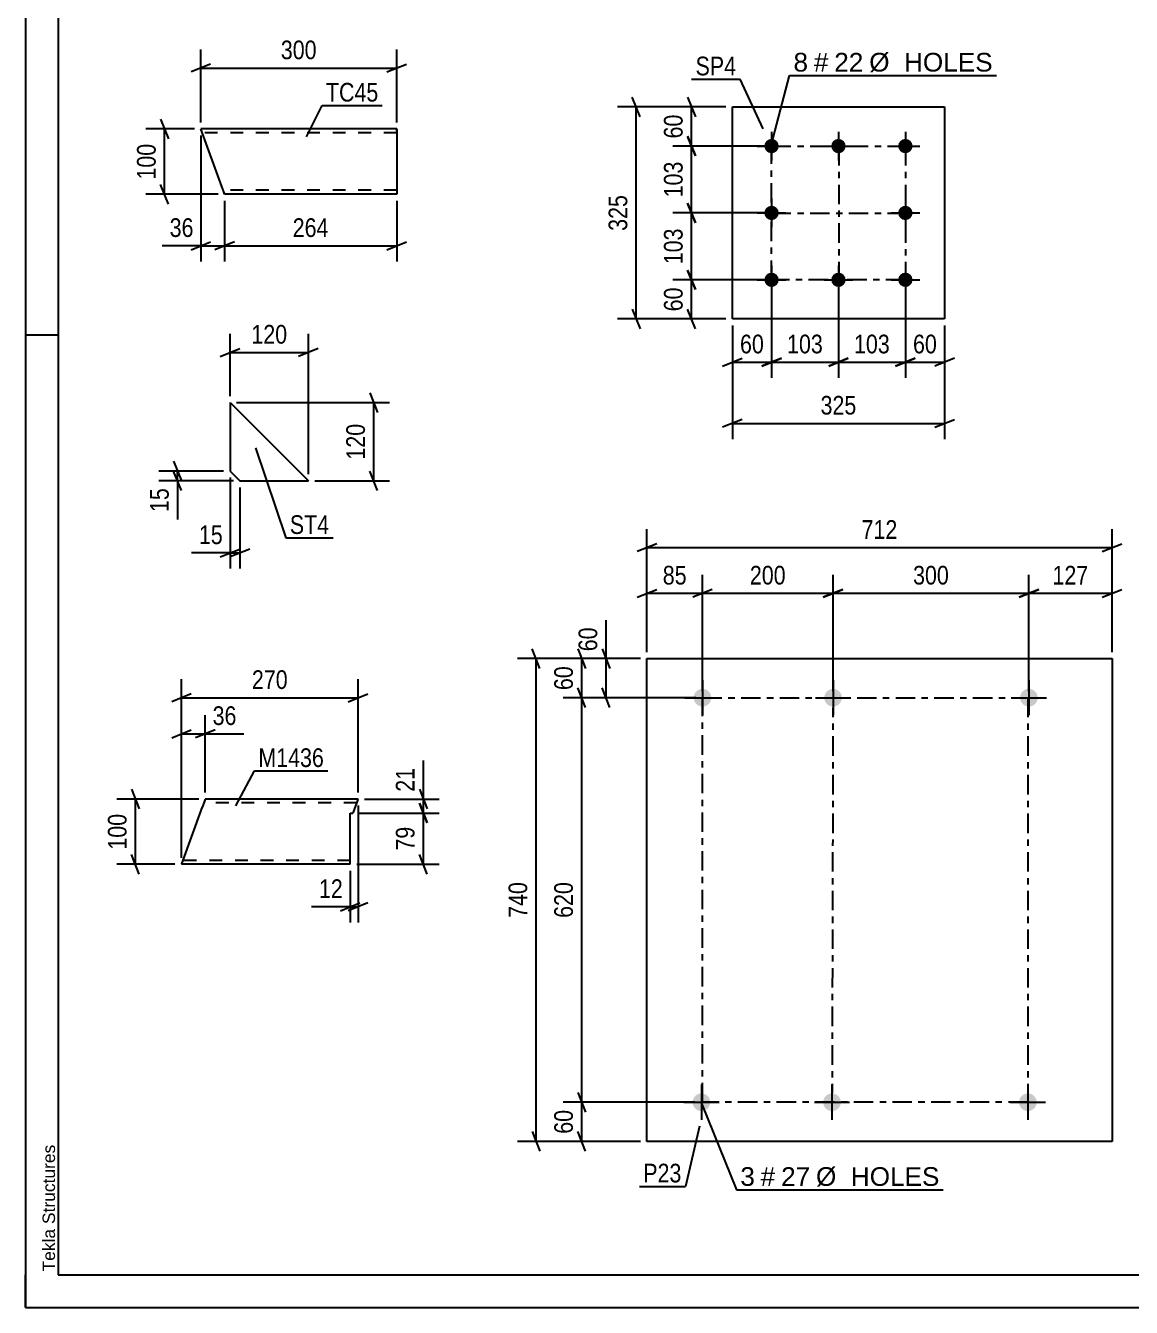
# Model space of a CAD drawing. Header units: millimetres. Extents: x 0 to 420, y 0 to 297.
# Drawn here: x 0 to 169.4, y 0 to 196.4 of the extents above; entities that cross this region are included whole.
import ezdxf

# ---------------------------------------------------------------- set-up
doc = ezdxf.new("R2010")
doc.units = ezdxf.units.MM
doc.linetypes.add('DXK_LINE_DOT2', pattern=[3.9198, 1.9599, -1.9599])
doc.linetypes.add('DXK_LINE_DOT3', pattern=[5.9187, 2.979, -0.9799, 0.9799, -0.9799])
doc.styles.add('Arial', font='ARIAL.TTF', dxfattribs={"height": 0.2})
doc.styles.add('Arial Narrow', font='ARIALN.TTF', dxfattribs={"height": 0.2})

# ---------------------------------------------------------------- blocks, each defined once
blk = doc.blocks.new('Unknown-389636898-1132')
at = {"color": 5, "linetype": 'Continuous'}
for p, q in [((0, 297), (0, 0)), ((5, 292), (5, 5)), ((5, 149), (0, 149)), ((0, 0), (0, 5)), ((5, 5), (415, 5)), ((0, 0), (420, 0))]:
    blk.add_line(p, q, dxfattribs=at)
at = {"color": 174, "linetype": 'Continuous', "style": 'Arial'}
blk.add_text('Tekla Structures', height=1.9102, rotation=90, dxfattribs=at).set_placement((4.5, 5.5))
blk = doc.blocks.new('Part-389636898-4377 - 4370')
at = {"color": 2, "linetype": 'Continuous'}
for p, q in [((56.84, 180.61), (26.84, 180.61)), ((30.04, 171.81), (26.84, 180.61)), ((56.84, 180.61), (56.84, 170.61)), ((30.35, 170.96), (30.04, 171.81)), ((30.44, 170.7), (30.35, 170.96)), ((30.48, 170.61), (30.44, 170.7)), ((56.84, 170.61), (30.48, 170.61))]:
    blk.add_line(p, q, dxfattribs=at)
at = {"color": 7, "linetype": 'DXK_LINE_DOT2'}
for p, q in [((56.84, 180.01), (27.06, 180.01)), ((56.84, 180.26), (56.84, 180.61)), ((56.84, 171.21), (30.26, 171.21)), ((30.48, 170.61), (30.35, 170.96))]:
    blk.add_line(p, q, dxfattribs=at)
blk = doc.blocks.new('Part-389636898-3236 - 3230')
at = {"color": 2, "linetype": 'Continuous'}
for p, q in [((108.26, 151.49), (108.26, 183.99)), ((108.26, 183.99), (140.76, 183.99)), ((140.76, 183.99), (140.76, 151.49)), ((140.76, 151.49), (108.26, 151.49))]:
    blk.add_line(p, q, dxfattribs=at)
blk = doc.blocks.new('Bolt-389636898-3267 - 3230')
at = {"linetype": 'Continuous'}
for points in [[(114.26, 179.09, -1), (114.26, 176.89, -1)], [(124.51, 179.09, -1), (124.51, 176.89, -1)], [(134.76, 179.09, -1), (134.76, 176.89, -1)], [(114.26, 168.84, -1), (114.26, 166.64, -1)], [(134.76, 168.84, -1), (134.76, 166.64, -1)], [(114.26, 158.59, -1), (114.26, 156.39, -1)], [(124.51, 158.59, -1), (124.51, 156.39, -1)], [(134.76, 158.59, -1), (134.76, 156.39, -1)]]:
    blk.add_hatch(color=1, dxfattribs=at).paths.add_polyline_path(points)
at = {"color": 1, "linetype": 'Continuous'}
for p, q in [((114.26, 180.19), (114.26, 175.79)), ((124.51, 180.19), (124.51, 175.79)), ((134.76, 180.19), (134.76, 175.79)), ((112.06, 177.99), (116.46, 177.99)), ((122.31, 177.99), (126.71, 177.99)), ((132.56, 177.99), (136.96, 177.99)), ((114.26, 169.94), (114.26, 165.54)), ((134.76, 169.94), (134.76, 165.54)), ((112.06, 167.74), (116.46, 167.74)), ((132.56, 167.74), (136.96, 167.74)), ((114.26, 159.69), (114.26, 155.29)), ((124.51, 159.69), (124.51, 155.29)), ((134.76, 159.69), (134.76, 155.29)), ((112.06, 157.49), (116.46, 157.49)), ((122.31, 157.49), (126.71, 157.49)), ((132.56, 157.49), (136.96, 157.49))]:
    blk.add_line(p, q, dxfattribs=at)
blk = doc.blocks.new('Bolt-389636898-3036 - 3029')
at = {"linetype": 'Continuous'}
for points in [[(103.68, 94.79, -1), (103.68, 92.09, -1)], [(123.68, 94.79, -1), (123.68, 92.09, -1)], [(153.68, 94.79, -1), (153.68, 92.09, -1)]]:
    blk.add_hatch(color=1, dxfattribs=at).paths.add_polyline_path(points)
at = {"color": 1, "linetype": 'Continuous'}
for p, q in [((103.68, 96.14), (103.68, 90.74)), ((123.68, 96.14), (123.68, 90.74)), ((153.68, 96.14), (153.68, 90.74)), ((100.98, 93.44), (106.38, 93.44)), ((120.98, 93.44), (126.38, 93.44)), ((150.98, 93.44), (156.38, 93.44))]:
    blk.add_line(p, q, dxfattribs=at)
blk = doc.blocks.new('Part-389636898-3035 - 3029')
at = {"color": 2, "linetype": 'Continuous'}
for p, q in [((95.18, 25.44), (95.18, 99.44)), ((95.18, 99.44), (166.42, 99.44)), ((166.42, 99.44), (166.42, 25.44)), ((166.42, 25.44), (95.18, 25.44))]:
    blk.add_line(p, q, dxfattribs=at)
blk = doc.blocks.new('Bolt-389636898-3093 - 3029')
at = {"linetype": 'Continuous'}
for points in [[(103.52, 32.79, -1), (103.52, 30.09, -1)], [(123.52, 32.79, -1), (123.52, 30.09, -1)], [(153.52, 32.79, -1), (153.52, 30.09, -1)]]:
    blk.add_hatch(color=1, dxfattribs=at).paths.add_polyline_path(points)
at = {"color": 1, "linetype": 'Continuous'}
for p, q in [((103.52, 34.14), (103.52, 28.74)), ((123.52, 34.14), (123.52, 28.74)), ((153.52, 34.14), (153.52, 28.74)), ((100.82, 31.44), (106.22, 31.44)), ((120.82, 31.44), (126.22, 31.44)), ((150.82, 31.44), (156.22, 31.44))]:
    blk.add_line(p, q, dxfattribs=at)
blk = doc.blocks.new('Part-389636898-4321 - 4315')
at = {"color": 2, "linetype": 'Continuous'}
for p, q in [((31.32, 138.68), (31.32, 128.18)), ((31.32, 138.68), (43.32, 126.68)), ((31.32, 128.18), (32.82, 126.68)), ((32.82, 126.68), (43.32, 126.68))]:
    blk.add_line(p, q, dxfattribs=at)
blk = doc.blocks.new('Part-389636898-27765 - 27764')
at = {"color": 2, "linetype": 'Continuous'}
for p, q in [((23.91, 68), (27.08, 76.71)), ((27.51, 77.91), (27.08, 76.71)), ((50.92, 77.91), (27.51, 77.91)), ((50.89, 77.82), (50.14, 75.77)), ((50.92, 77.91), (50.89, 77.82)), ((49.71, 67.91), (49.71, 75.77)), ((49.71, 75.77), (50.14, 75.77)), ((23.87, 67.91), (23.91, 68)), ((49.71, 67.91), (23.87, 67.91))]:
    blk.add_line(p, q, dxfattribs=at)
at = {"color": 7, "linetype": 'DXK_LINE_DOT2'}
for p, q in [((50.7, 77.31), (27.3, 77.31)), ((23.87, 67.91), (23.87, 67.91)), ((24.09, 68.51), (24.11, 68.55)), ((49.71, 68.51), (24.09, 68.51))]:
    blk.add_line(p, q, dxfattribs=at)
blk = doc.blocks.new('Rectangle-389636898-3354 - 3230')
at = {"color": 1, "linetype": 'DXK_LINE_DOT3'}
blk.add_lwpolyline([(114.26, 177.99), (134.76, 177.99), (134.76, 157.49), (114.26, 157.49), (114.26, 177.99)], close=True, dxfattribs=at)
blk = doc.blocks.new('Rectangle-389636898-3208 - 3029')
at = {"color": 1, "linetype": 'DXK_LINE_DOT3'}
blk.add_lwpolyline([(103.68, 93.44), (153.52, 93.44), (153.52, 31.44), (103.68, 31.44), (103.68, 93.44)], close=True, dxfattribs=at)
blk = doc.blocks.new('Line-389636898-3340 - 3230')
at = {"color": 1, "linetype": 'DXK_LINE_DOT3'}
blk.add_line((124.56, 177.99), (124.56, 157.49), dxfattribs=at)
blk = doc.blocks.new('Line-389636898-3197 - 3029')
at = {"color": 1, "linetype": 'DXK_LINE_DOT3'}
blk.add_line((123.68, 93.44), (123.52, 31.44), dxfattribs=at)
blk = doc.blocks.new('Line-389636898-3347 - 3230')
at = {"color": 1, "linetype": 'DXK_LINE_DOT3'}
blk.add_line((114.26, 167.69), (134.76, 167.69), dxfattribs=at)
blk = doc.blocks.new('StraightDimension-389636898-4397 - 4370')
at = {"color": 7, "linetype": 'Continuous'}
for p, q in [((26.84, 181.61), (26.84, 192.8)), ((56.84, 181.61), (56.84, 192.8)), ((28.34, 190.55), (25.34, 189.35)), ((26.84, 189.95), (56.84, 189.95)), ((55.34, 189.35), (58.34, 190.55))]:
    blk.add_line(p, q, dxfattribs=at)
at = {"color": 0}
blk.add_wipeout([(45.18, 190.7), (45.18, 194.9), (38.49, 194.9), (38.49, 190.7)], dxfattribs=at)
at = {"color": 3, "style": 'Arial Narrow'}
blk.add_text('300', height=2.863, dxfattribs=at).set_placement((39.09, 191.3))
blk = doc.blocks.new('StraightDimension-389636898-17463 - 4370')
at = {"color": 7, "linetype": 'Continuous'}
for p, q in [((26.84, 179.61), (26.84, 160.31)), ((30.48, 169.61), (30.48, 160.31)), ((25.34, 162.11), (28.34, 163.31)), ((31.98, 163.31), (28.98, 162.11)), ((26.84, 162.71), (30.48, 162.71))]:
    blk.add_line(p, q, dxfattribs=at)
at = {"color": 0}
blk.add_wipeout([(26.31, 163.46), (26.31, 167.66), (21.46, 167.66), (21.46, 163.46)], dxfattribs=at)
at = {"color": 7, "linetype": 'Continuous'}
blk.add_line((26.84, 162.71), (20.93, 162.71), dxfattribs=at)
blk.add_line((26.84, 162.71), (20.93, 162.71), dxfattribs=at)
at = {"color": 3, "style": 'Arial Narrow'}
blk.add_text('36', height=2.863, dxfattribs=at).set_placement((22.06, 164.06))
blk = doc.blocks.new('StraightDimension-389636898-17462 - 4370')
at = {"color": 7, "linetype": 'Continuous'}
for p, q in [((30.48, 169.61), (30.48, 160.31)), ((56.84, 169.61), (56.84, 160.31)), ((31.98, 163.31), (28.98, 162.11)), ((55.34, 162.11), (58.34, 163.31)), ((30.48, 162.71), (56.84, 162.71))]:
    blk.add_line(p, q, dxfattribs=at)
at = {"color": 0}
blk.add_wipeout([(47, 163.46), (47, 167.66), (40.31, 167.66), (40.31, 163.46)], dxfattribs=at)
at = {"color": 3, "style": 'Arial Narrow'}
blk.add_text('264', height=2.863, dxfattribs=at).set_placement((40.91, 164.06))
blk = doc.blocks.new('StraightDimension-389636898-4408 - 4370')
at = {"color": 7, "linetype": 'Continuous'}
for p, q in [((20.67, 182.11), (21.87, 179.11)), ((25.84, 180.61), (18.42, 180.61)), ((21.27, 170.61), (21.27, 180.61)), ((21.87, 169.11), (20.67, 172.11)), ((29.48, 170.61), (18.42, 170.61))]:
    blk.add_line(p, q, dxfattribs=at)
at = {"color": 0}
blk.add_wipeout([(20.52, 178.95), (16.32, 178.95), (16.32, 172.26), (20.52, 172.26)], dxfattribs=at)
at = {"color": 3, "style": 'Arial Narrow'}
blk.add_text('100', height=2.863, rotation=90.0002, dxfattribs=at).set_placement((19.92, 172.86))
blk = doc.blocks.new('StraightDimension-389636898-16602 - 3230')
at = {"color": 7, "linetype": 'Continuous'}
for p, q in [((101.39, 185.49), (102.59, 182.49)), ((107.26, 183.99), (99.14, 183.99)), ((101.99, 177.99), (101.99, 183.99)), ((102.59, 176.49), (101.39, 179.49)), ((113.26, 177.99), (99.14, 177.99))]:
    blk.add_line(p, q, dxfattribs=at)
at = {"color": 0}
blk.add_wipeout([(101.24, 183.42), (97.04, 183.42), (97.04, 178.56), (101.24, 178.56)], dxfattribs=at)
at = {"color": 3, "style": 'Arial Narrow'}
blk.add_text('60', height=2.863, rotation=90.0002, dxfattribs=at).set_placement((100.64, 179.16))
blk = doc.blocks.new('StraightDimension-389636898-16603 - 3230')
at = {"color": 7, "linetype": 'Continuous'}
for p, q in [((101.39, 179.49), (102.59, 176.49)), ((113.26, 177.99), (99.14, 177.99)), ((101.99, 167.74), (101.99, 177.99)), ((102.59, 166.24), (101.39, 169.24)), ((113.26, 167.74), (99.14, 167.74))]:
    blk.add_line(p, q, dxfattribs=at)
at = {"color": 0}
blk.add_wipeout([(101.24, 176.21), (97.04, 176.21), (97.04, 169.53), (101.24, 169.53)], dxfattribs=at)
at = {"color": 3, "style": 'Arial Narrow'}
blk.add_text('103', height=2.863, rotation=90.0002, dxfattribs=at).set_placement((100.64, 170.13))
blk = doc.blocks.new('StraightDimension-389636898-16604 - 3230')
at = {"color": 7, "linetype": 'Continuous'}
for p, q in [((101.39, 169.24), (102.59, 166.24)), ((113.26, 167.74), (99.14, 167.74)), ((101.99, 157.49), (101.99, 167.74)), ((113.26, 157.49), (99.14, 157.49)), ((102.59, 155.99), (101.39, 158.99))]:
    blk.add_line(p, q, dxfattribs=at)
at = {"color": 0}
blk.add_wipeout([(101.24, 165.96), (97.04, 165.96), (97.04, 159.28), (101.24, 159.28)], dxfattribs=at)
at = {"color": 3, "style": 'Arial Narrow'}
blk.add_text('103', height=2.863, rotation=90.0002, dxfattribs=at).set_placement((100.64, 159.88))
blk = doc.blocks.new('StraightDimension-389636898-16605 - 3230')
at = {"color": 7, "linetype": 'Continuous'}
for p, q in [((113.26, 157.49), (99.14, 157.49)), ((101.39, 158.99), (102.59, 155.99)), ((101.99, 151.49), (101.99, 157.49)), ((107.26, 151.49), (99.14, 151.49)), ((102.59, 149.99), (101.39, 152.99))]:
    blk.add_line(p, q, dxfattribs=at)
at = {"color": 0}
blk.add_wipeout([(101.24, 156.92), (97.04, 156.92), (97.04, 152.06), (101.24, 152.06)], dxfattribs=at)
at = {"color": 3, "style": 'Arial Narrow'}
blk.add_text('60', height=2.863, rotation=90.0002, dxfattribs=at).set_placement((100.64, 152.66))
blk = doc.blocks.new('StraightDimension-389636898-16693 - 3230')
at = {"color": 7, "linetype": 'Continuous'}
for p, q in [((94.11, 182.49), (92.91, 185.49)), ((107.26, 183.99), (90.66, 183.99)), ((93.51, 151.49), (93.51, 183.99)), ((107.26, 151.49), (90.66, 151.49)), ((92.91, 152.99), (94.11, 149.99))]:
    blk.add_line(p, q, dxfattribs=at)
at = {"color": 0}
blk.add_wipeout([(92.76, 171.08), (88.56, 171.08), (88.56, 164.4), (92.76, 164.4)], dxfattribs=at)
at = {"color": 3, "style": 'Arial Narrow'}
blk.add_text('325', height=2.863, rotation=90.0002, dxfattribs=at).set_placement((92.16, 165))
blk = doc.blocks.new('StraightDimension-389636898-16697 - 3230')
at = {"color": 7, "linetype": 'Continuous'}
for p, q in [((134.76, 156.49), (134.76, 142.47)), ((140.76, 150.49), (140.76, 142.47)), ((133.26, 144.27), (136.26, 145.47)), ((142.26, 145.47), (139.26, 144.27)), ((134.76, 144.87), (140.76, 144.87))]:
    blk.add_line(p, q, dxfattribs=at)
at = {"color": 0}
blk.add_wipeout([(140.19, 145.62), (140.19, 149.82), (135.33, 149.82), (135.33, 145.62)], dxfattribs=at)
at = {"color": 3, "style": 'Arial Narrow'}
blk.add_text('60', height=2.863, dxfattribs=at).set_placement((135.93, 146.22))
blk = doc.blocks.new('StraightDimension-389636898-16698 - 3230')
at = {"color": 7, "linetype": 'Continuous'}
for p, q in [((124.51, 156.49), (124.51, 142.47)), ((134.76, 156.49), (134.76, 142.47)), ((123.01, 144.27), (126.01, 145.47)), ((136.26, 145.47), (133.26, 144.27)), ((124.51, 144.87), (134.76, 144.87))]:
    blk.add_line(p, q, dxfattribs=at)
at = {"color": 0}
blk.add_wipeout([(132.98, 145.62), (132.98, 149.82), (126.29, 149.82), (126.29, 145.62)], dxfattribs=at)
at = {"color": 3, "style": 'Arial Narrow'}
blk.add_text('103', height=2.863, dxfattribs=at).set_placement((126.89, 146.22))
blk = doc.blocks.new('StraightDimension-389636898-16699 - 3230')
at = {"color": 7, "linetype": 'Continuous'}
for p, q in [((114.26, 156.49), (114.26, 142.47)), ((124.51, 156.49), (124.51, 142.47)), ((112.76, 144.27), (115.76, 145.47)), ((126.01, 145.47), (123.01, 144.27)), ((114.26, 144.87), (124.51, 144.87))]:
    blk.add_line(p, q, dxfattribs=at)
at = {"color": 0}
blk.add_wipeout([(122.73, 145.62), (122.73, 149.82), (116.04, 149.82), (116.04, 145.62)], dxfattribs=at)
at = {"color": 3, "style": 'Arial Narrow'}
blk.add_text('103', height=2.863, dxfattribs=at).set_placement((116.64, 146.22))
blk = doc.blocks.new('StraightDimension-389636898-16700 - 3230')
at = {"color": 7, "linetype": 'Continuous'}
for p, q in [((114.26, 156.49), (114.26, 142.47)), ((108.26, 150.49), (108.26, 142.47)), ((106.76, 144.27), (109.76, 145.47)), ((115.76, 145.47), (112.76, 144.27)), ((108.26, 144.87), (114.26, 144.87))]:
    blk.add_line(p, q, dxfattribs=at)
at = {"color": 0}
blk.add_wipeout([(113.69, 145.62), (113.69, 149.82), (108.83, 149.82), (108.83, 145.62)], dxfattribs=at)
at = {"color": 3, "style": 'Arial Narrow'}
blk.add_text('60', height=2.863, dxfattribs=at).set_placement((109.43, 146.22))
blk = doc.blocks.new('StraightDimension-389636898-16713 - 3230')
at = {"color": 7, "linetype": 'Continuous'}
for p, q in [((108.26, 150.49), (108.26, 133.09)), ((140.76, 150.49), (140.76, 133.09)), ((109.76, 136.09), (106.76, 134.89)), ((139.26, 134.89), (142.26, 136.09)), ((108.26, 135.49), (140.76, 135.49))]:
    blk.add_line(p, q, dxfattribs=at)
at = {"color": 0}
blk.add_wipeout([(127.85, 136.24), (127.85, 140.44), (121.17, 140.44), (121.17, 136.24)], dxfattribs=at)
at = {"color": 3, "style": 'Arial Narrow'}
blk.add_text('325', height=2.863, dxfattribs=at).set_placement((121.77, 136.84))
blk = doc.blocks.new('StraightDimension-389636898-16963 - 3029')
at = {"color": 7, "linetype": 'Continuous'}
for p, q in [((85.78, 91.94), (84.58, 94.94)), ((102.68, 93.44), (82.33, 93.44)), ((85.18, 31.44), (85.18, 93.44)), ((102.52, 31.44), (82.33, 31.44)), ((84.58, 32.94), (85.78, 29.94))]:
    blk.add_line(p, q, dxfattribs=at)
at = {"color": 0}
blk.add_wipeout([(84.43, 65.78), (80.23, 65.78), (80.23, 59.1), (84.43, 59.1)], dxfattribs=at)
at = {"color": 3, "style": 'Arial Narrow'}
blk.add_text('620', height=2.863, rotation=90.0002, dxfattribs=at).set_placement((83.83, 59.7))
blk = doc.blocks.new('StraightDimension-389636898-16964 - 3029')
at = {"color": 7, "linetype": 'Continuous'}
for p, q in [((102.52, 31.44), (82.33, 31.44)), ((84.58, 32.94), (85.78, 29.94)), ((85.18, 25.44), (85.18, 31.44)), ((85.78, 23.94), (84.58, 26.94)), ((94.18, 25.44), (82.33, 25.44))]:
    blk.add_line(p, q, dxfattribs=at)
at = {"color": 0}
blk.add_wipeout([(84.43, 30.87), (80.23, 30.87), (80.23, 26.01), (84.43, 26.01)], dxfattribs=at)
at = {"color": 3, "style": 'Arial Narrow'}
blk.add_text('60', height=2.863, rotation=90.0002, dxfattribs=at).set_placement((83.83, 26.61))
blk = doc.blocks.new('StraightDimension-389636898-16974 - 3029')
at = {"color": 7, "linetype": 'Continuous'}
for p, q in [((78.78, 97.94), (77.58, 100.94)), ((94.18, 99.44), (75.33, 99.44)), ((78.18, 25.44), (78.18, 99.44)), ((77.58, 26.94), (78.78, 23.94)), ((94.18, 25.44), (75.33, 25.44))]:
    blk.add_line(p, q, dxfattribs=at)
at = {"color": 0}
blk.add_wipeout([(77.43, 65.78), (73.23, 65.78), (73.23, 59.1), (77.43, 59.1)], dxfattribs=at)
at = {"color": 3, "style": 'Arial Narrow'}
blk.add_text('740', height=2.863, rotation=90.0002, dxfattribs=at).set_placement((76.83, 59.7))
blk = doc.blocks.new('StraightDimension-389636898-3136 - 3029')
at = {"color": 7, "linetype": 'Continuous'}
for p, q in [((88.31, 100.94), (89.51, 97.94)), ((94.18, 99.44), (86.06, 99.44)), ((88.91, 93.44), (88.91, 99.44)), ((89.51, 91.94), (88.31, 94.94)), ((102.68, 93.44), (86.06, 93.44))]:
    blk.add_line(p, q, dxfattribs=at)
at = {"color": 0}
blk.add_wipeout([(88.16, 104.82), (83.96, 104.82), (83.96, 99.96), (88.16, 99.96)], dxfattribs=at)
at = {"color": 7, "linetype": 'Continuous'}
blk.add_line((88.91, 99.44), (88.91, 105.35), dxfattribs=at)
blk.add_line((88.91, 99.44), (88.91, 105.35), dxfattribs=at)
at = {"color": 3, "style": 'Arial Narrow'}
blk.add_text('60', height=2.863, rotation=90.0002, dxfattribs=at).set_placement((87.56, 100.56))
blk = doc.blocks.new('StraightDimension-389636898-16962 - 3029')
at = {"color": 7, "linetype": 'Continuous'}
for p, q in [((84.58, 100.94), (85.78, 97.94)), ((94.18, 99.44), (82.33, 99.44)), ((85.18, 93.44), (85.18, 99.44)), ((85.78, 91.94), (84.58, 94.94)), ((102.68, 93.44), (82.33, 93.44))]:
    blk.add_line(p, q, dxfattribs=at)
at = {"color": 0}
blk.add_wipeout([(84.43, 98.87), (80.23, 98.87), (80.23, 94.01), (84.43, 94.01)], dxfattribs=at)
at = {"color": 3, "style": 'Arial Narrow'}
blk.add_text('60', height=2.863, rotation=90.0002, dxfattribs=at).set_placement((83.83, 94.61))
blk = doc.blocks.new('StraightDimension-389636898-16994 - 3029')
at = {"color": 7, "linetype": 'Continuous'}
for p, q in [((153.68, 94.44), (153.68, 112.29)), ((166.42, 100.44), (166.42, 112.29)), ((155.18, 110.04), (152.18, 108.84)), ((164.92, 108.84), (167.92, 110.04)), ((153.68, 109.44), (166.42, 109.44))]:
    blk.add_line(p, q, dxfattribs=at)
at = {"color": 0}
blk.add_wipeout([(163.39, 110.19), (163.39, 114.39), (156.7, 114.39), (156.7, 110.19)], dxfattribs=at)
at = {"color": 3, "style": 'Arial Narrow'}
blk.add_text('127', height=2.863, dxfattribs=at).set_placement((157.3, 110.79))
blk = doc.blocks.new('StraightDimension-389636898-16995 - 3029')
at = {"color": 7, "linetype": 'Continuous'}
for p, q in [((123.68, 94.44), (123.68, 112.29)), ((153.68, 94.44), (153.68, 112.29)), ((125.18, 110.04), (122.18, 108.84)), ((152.18, 108.84), (155.18, 110.04)), ((123.68, 109.44), (153.68, 109.44))]:
    blk.add_line(p, q, dxfattribs=at)
at = {"color": 0}
blk.add_wipeout([(142.02, 110.19), (142.02, 114.39), (135.34, 114.39), (135.34, 110.19)], dxfattribs=at)
at = {"color": 3, "style": 'Arial Narrow'}
blk.add_text('300', height=2.863, dxfattribs=at).set_placement((135.94, 110.79))
blk = doc.blocks.new('StraightDimension-389636898-16996 - 3029')
at = {"color": 7, "linetype": 'Continuous'}
for p, q in [((103.68, 94.44), (103.68, 112.29)), ((123.68, 94.44), (123.68, 112.29)), ((105.18, 110.04), (102.18, 108.84)), ((122.18, 108.84), (125.18, 110.04)), ((103.68, 109.44), (123.68, 109.44))]:
    blk.add_line(p, q, dxfattribs=at)
at = {"color": 0}
blk.add_wipeout([(117.02, 110.19), (117.02, 114.39), (110.34, 114.39), (110.34, 110.19)], dxfattribs=at)
at = {"color": 3, "style": 'Arial Narrow'}
blk.add_text('200', height=2.863, dxfattribs=at).set_placement((110.94, 110.79))
blk = doc.blocks.new('StraightDimension-389636898-16997 - 3029')
at = {"color": 7, "linetype": 'Continuous'}
for p, q in [((95.18, 100.44), (95.18, 112.29)), ((103.68, 94.44), (103.68, 112.29)), ((93.68, 108.84), (96.68, 110.04)), ((105.18, 110.04), (102.18, 108.84)), ((95.18, 109.44), (103.68, 109.44))]:
    blk.add_line(p, q, dxfattribs=at)
at = {"color": 0}
blk.add_wipeout([(101.86, 110.19), (101.86, 114.39), (97, 114.39), (97, 110.19)], dxfattribs=at)
at = {"color": 3, "style": 'Arial Narrow'}
blk.add_text('85', height=2.863, dxfattribs=at).set_placement((97.6, 110.79))
blk = doc.blocks.new('StraightDimension-389636898-17010 - 3029')
at = {"color": 7, "linetype": 'Continuous'}
for p, q in [((95.18, 100.44), (95.18, 119.29)), ((166.42, 100.44), (166.42, 119.29)), ((96.68, 117.04), (93.68, 115.84)), ((95.18, 116.44), (166.42, 116.44)), ((164.92, 115.84), (167.92, 117.04))]:
    blk.add_line(p, q, dxfattribs=at)
at = {"color": 0}
blk.add_wipeout([(134.14, 117.19), (134.14, 121.39), (127.45, 121.39), (127.45, 117.19)], dxfattribs=at)
at = {"color": 3, "style": 'Arial Narrow'}
blk.add_text('712', height=2.863, dxfattribs=at).set_placement((128.05, 117.79))
blk = doc.blocks.new('StraightDimension-389636898-4338 - 4315')
at = {"color": 7, "linetype": 'Continuous'}
for p, q in [((22.67, 129.68), (23.87, 126.68)), ((30.32, 128.18), (20.42, 128.18)), ((23.87, 125.18), (22.67, 128.18)), ((23.27, 126.68), (23.27, 128.18)), ((31.82, 126.68), (20.42, 126.68))]:
    blk.add_line(p, q, dxfattribs=at)
at = {"color": 0}
blk.add_wipeout([(22.52, 126.15), (18.32, 126.15), (18.32, 121.3), (22.52, 121.3)], dxfattribs=at)
at = {"color": 7, "linetype": 'Continuous'}
blk.add_line((23.27, 126.68), (23.27, 120.77), dxfattribs=at)
blk.add_line((23.27, 126.68), (23.27, 120.77), dxfattribs=at)
at = {"color": 3, "style": 'Arial Narrow'}
blk.add_text('15', height=2.863, rotation=90.0002, dxfattribs=at).set_placement((21.92, 121.9))
blk = doc.blocks.new('StraightDimension-389636898-4349 - 4315')
at = {"color": 7, "linetype": 'Continuous'}
for p, q in [((52.72, 140.18), (53.92, 137.18)), ((32.32, 138.68), (55.72, 138.68)), ((53.32, 126.68), (53.32, 138.68)), ((53.92, 125.18), (52.72, 128.18)), ((44.32, 126.68), (55.72, 126.68))]:
    blk.add_line(p, q, dxfattribs=at)
at = {"color": 0}
blk.add_wipeout([(52.57, 136.02), (48.37, 136.02), (48.37, 129.34), (52.57, 129.34)], dxfattribs=at)
at = {"color": 3, "style": 'Arial Narrow'}
blk.add_text('120', height=2.863, rotation=90.0002, dxfattribs=at).set_placement((51.97, 129.94))
blk = doc.blocks.new('StraightDimension-389636898-4356 - 4315')
at = {"color": 7, "linetype": 'Continuous'}
for p, q in [((31.32, 127.18), (31.32, 113.23)), ((32.82, 125.68), (32.82, 113.23)), ((29.82, 115.03), (32.82, 116.23)), ((34.32, 116.23), (31.32, 115.03)), ((31.32, 115.63), (32.82, 115.63))]:
    blk.add_line(p, q, dxfattribs=at)
at = {"color": 0}
blk.add_wipeout([(30.8, 116.38), (30.8, 120.58), (25.94, 120.58), (25.94, 116.38)], dxfattribs=at)
at = {"color": 7, "linetype": 'Continuous'}
blk.add_line((31.32, 115.63), (25.42, 115.63), dxfattribs=at)
blk.add_line((31.32, 115.63), (25.42, 115.63), dxfattribs=at)
at = {"color": 3, "style": 'Arial Narrow'}
blk.add_text('15', height=2.863, dxfattribs=at).set_placement((26.54, 116.98))
blk = doc.blocks.new('StraightDimension-389636898-4323 - 4315')
at = {"color": 7, "linetype": 'Continuous'}
for p, q in [((31.32, 139.68), (31.32, 149.21)), ((43.32, 127.68), (43.32, 149.21)), ((29.82, 145.76), (32.82, 146.96)), ((31.32, 146.36), (43.32, 146.36)), ((44.82, 146.96), (41.82, 145.76))]:
    blk.add_line(p, q, dxfattribs=at)
at = {"color": 0}
blk.add_wipeout([(40.67, 147.11), (40.67, 151.31), (33.98, 151.31), (33.98, 147.11)], dxfattribs=at)
at = {"color": 3, "style": 'Arial Narrow'}
blk.add_text('120', height=2.863, dxfattribs=at).set_placement((34.58, 147.71))
blk = doc.blocks.new('StraightDimension-389636898-28241 - 27764')
at = {"color": 7, "linetype": 'Continuous'}
for p, q in [((23.87, 68.91), (23.87, 90.76)), ((27.51, 78.91), (27.51, 90.76)), ((22.37, 87.31), (25.37, 88.51)), ((29.01, 88.51), (26.01, 87.31)), ((23.87, 87.91), (27.51, 87.91))]:
    blk.add_line(p, q, dxfattribs=at)
at = {"color": 0}
blk.add_wipeout([(32.9, 88.66), (32.9, 92.86), (28.04, 92.86), (28.04, 88.66)], dxfattribs=at)
at = {"color": 7, "linetype": 'Continuous'}
blk.add_line((27.51, 87.91), (33.42, 87.91), dxfattribs=at)
blk.add_line((27.51, 87.91), (33.42, 87.91), dxfattribs=at)
at = {"color": 3, "style": 'Arial Narrow'}
blk.add_text('36', height=2.863, dxfattribs=at).set_placement((28.64, 89.26))
blk = doc.blocks.new('StraightDimension-389636898-28068 - 27764')
at = {"color": 7, "linetype": 'Continuous'}
for p, q in [((23.87, 68.91), (23.87, 96.28)), ((50.92, 78.91), (50.92, 96.28)), ((25.37, 94.03), (22.37, 92.83)), ((23.87, 93.43), (50.92, 93.43)), ((49.42, 92.83), (52.42, 94.03))]:
    blk.add_line(p, q, dxfattribs=at)
at = {"color": 0}
blk.add_wipeout([(40.74, 94.18), (40.74, 98.38), (34.06, 98.38), (34.06, 94.18)], dxfattribs=at)
at = {"color": 3, "style": 'Arial Narrow'}
blk.add_text('270', height=2.863, dxfattribs=at).set_placement((34.66, 94.78))
blk = doc.blocks.new('StraightDimension-389636898-28063 - 27764')
at = {"color": 7, "linetype": 'Continuous'}
for p, q in [((50.92, 76.91), (50.92, 58.99)), ((49.71, 66.91), (49.71, 58.99)), ((48.21, 60.79), (51.21, 61.99)), ((52.42, 61.99), (49.42, 60.79)), ((49.71, 61.39), (50.92, 61.39))]:
    blk.add_line(p, q, dxfattribs=at)
at = {"color": 0}
blk.add_wipeout([(49.18, 62.14), (49.18, 66.34), (44.33, 66.34), (44.33, 62.14)], dxfattribs=at)
at = {"color": 7, "linetype": 'Continuous'}
blk.add_line((49.71, 61.39), (43.8, 61.39), dxfattribs=at)
blk.add_line((49.71, 61.39), (43.8, 61.39), dxfattribs=at)
at = {"color": 3, "style": 'Arial Narrow'}
blk.add_text('12', height=2.863, dxfattribs=at).set_placement((44.93, 62.74))
blk = doc.blocks.new('StraightDimension-389636898-28263 - 27764')
at = {"color": 7, "linetype": 'Continuous'}
for p, q in [((16.21, 79.41), (17.41, 76.41)), ((26.51, 77.91), (13.96, 77.91)), ((16.81, 67.91), (16.81, 77.91)), ((17.41, 66.41), (16.21, 69.41)), ((22.87, 67.91), (13.96, 67.91))]:
    blk.add_line(p, q, dxfattribs=at)
at = {"color": 0}
blk.add_wipeout([(16.06, 76.25), (11.86, 76.25), (11.86, 69.56), (16.06, 69.56)], dxfattribs=at)
at = {"color": 3, "style": 'Arial Narrow'}
blk.add_text('100', height=2.863, rotation=90.0002, dxfattribs=at).set_placement((15.46, 70.16))
blk = doc.blocks.new('StraightDimension-389636898-28207 - 27764')
at = {"color": 7, "linetype": 'Continuous'}
for p, q in [((60.32, 79.41), (61.52, 76.41)), ((51.92, 77.91), (63.32, 77.91)), ((61.52, 74.27), (60.32, 77.27)), ((60.92, 75.77), (60.92, 77.91)), ((51.14, 75.77), (63.32, 75.77))]:
    blk.add_line(p, q, dxfattribs=at)
at = {"color": 0}
blk.add_wipeout([(60.17, 83.29), (55.97, 83.29), (55.97, 78.43), (60.17, 78.43)], dxfattribs=at)
at = {"color": 7, "linetype": 'Continuous'}
blk.add_line((60.92, 77.91), (60.92, 83.81), dxfattribs=at)
blk.add_line((60.92, 77.91), (60.92, 83.81), dxfattribs=at)
at = {"color": 3, "style": 'Arial Narrow'}
blk.add_text('21', height=2.863, rotation=90.0002, dxfattribs=at).set_placement((59.57, 79.03))
blk = doc.blocks.new('StraightDimension-389636898-28208 - 27764')
at = {"color": 7, "linetype": 'Continuous'}
for p, q in [((60.32, 77.27), (61.52, 74.27)), ((51.14, 75.77), (63.32, 75.77)), ((60.92, 67.91), (60.92, 75.77)), ((61.52, 66.41), (60.32, 69.41)), ((50.71, 67.91), (63.32, 67.91))]:
    blk.add_line(p, q, dxfattribs=at)
at = {"color": 0}
blk.add_wipeout([(60.17, 74.26), (55.97, 74.26), (55.97, 69.41), (60.17, 69.41)], dxfattribs=at)
at = {"color": 3, "style": 'Arial Narrow'}
blk.add_text('79', height=2.863, rotation=90.0002, dxfattribs=at).set_placement((59.57, 70.01))
blk = doc.blocks.new('Mark-389636898-4373 - 4370')
at = {"color": 0}
blk.add_wipeout([(54.03, 184.81), (54.03, 187.81), (46, 187.81), (46, 184.81)], dxfattribs=at)
blk.add_wipeout([(54.03, 184.81), (54.03, 187.81), (46, 187.81), (46, 184.81)], dxfattribs=at)
at = {"color": 30, "linetype": 'Continuous'}
for p, q in [((43.03, 179.41), (45.4, 184.21)), ((45.4, 184.21), (54.63, 184.21))]:
    blk.add_line(p, q, dxfattribs=at)
at = {"color": 3, "style": 'Arial Narrow'}
blk.add_text('TC45', height=2.863, dxfattribs=at).set_placement((46, 184.81))
blk = doc.blocks.new('Mark-389636898-3232 - 3230')
at = {"color": 0}
blk.add_wipeout([(108.83, 188.83), (108.83, 191.83), (102.62, 191.83), (102.62, 188.83)], dxfattribs=at)
blk.add_wipeout([(108.83, 188.83), (108.83, 191.83), (102.62, 191.83), (102.62, 188.83)], dxfattribs=at)
at = {"color": 30, "linetype": 'Continuous'}
for p in [(102.02, 188.23), (112.97, 180.64)]:
    blk.add_line(p, (109.43, 188.23), dxfattribs=at)
at = {"color": 3, "style": 'Arial Narrow'}
blk.add_text('SP4', height=2.863, dxfattribs=at).set_placement((102.62, 188.83))
blk = doc.blocks.new('Mark-389636898-3263 - 3230')
at = {"color": 0}
blk.add_wipeout([(119.85, 189.41), (119.85, 192.41), (117.62, 192.41), (117.62, 189.41)], dxfattribs=at)
blk.add_wipeout([(119.85, 189.41), (119.85, 192.41), (117.62, 192.41), (117.62, 189.41)], dxfattribs=at)
at = {"color": 7, "linetype": 'Continuous'}
blk.add_line((114.21, 178.08), (117.02, 188.81), dxfattribs=at)
at = {"color": 3, "style": 'Arial'}
blk.add_text('8', height=2.87, dxfattribs=at).set_placement((117.62, 189.41))
at = {"color": 0}
blk.add_wipeout([(122.97, 189.41), (122.97, 192.41), (120.75, 192.41), (120.75, 189.41)], dxfattribs=at)
blk.add_wipeout([(122.97, 189.41), (122.97, 192.41), (120.75, 192.41), (120.75, 189.41)], dxfattribs=at)
blk.add_wipeout([(128.32, 189.41), (128.32, 192.41), (123.87, 192.41), (123.87, 189.41)], dxfattribs=at)
blk.add_wipeout([(128.32, 189.41), (128.32, 192.41), (123.87, 192.41), (123.87, 189.41)], dxfattribs=at)
at = {"color": 3, "style": 'Arial'}
for s, height, p in [('#', 2.87, (120.75, 189.41)), ('22', 2.865, (123.87, 189.41))]:
    blk.add_text(s, height=height, dxfattribs=at).set_placement(p)
at = {"color": 0}
blk.add_wipeout([(148.11, 189.41), (148.11, 192.41), (129.22, 192.41), (129.22, 189.41)], dxfattribs=at)
blk.add_wipeout([(148.11, 189.41), (148.11, 192.41), (129.22, 192.41), (129.22, 189.41)], dxfattribs=at)
at = {"color": 7, "linetype": 'Continuous'}
blk.add_line((117.02, 188.81), (148.71, 188.81), dxfattribs=at)
at = {"color": 3, "style": 'Arial'}
blk.add_text('Ø  HOLES', height=2.865, dxfattribs=at).set_placement((129.22, 189.41))
blk = doc.blocks.new('Mark-389636898-3089 - 3029')
at = {"color": 0}
blk.add_wipeout([(111.7, 18.62), (111.7, 21.62), (109.48, 21.62), (109.48, 18.62)], dxfattribs=at)
blk.add_wipeout([(111.7, 18.62), (111.7, 21.62), (109.48, 21.62), (109.48, 18.62)], dxfattribs=at)
at = {"color": 7, "linetype": 'Continuous'}
blk.add_line((103.6, 31.14), (108.88, 18.02), dxfattribs=at)
at = {"color": 3, "style": 'Arial'}
blk.add_text('3', height=2.87, dxfattribs=at).set_placement((109.48, 18.62))
at = {"color": 0}
blk.add_wipeout([(114.83, 18.62), (114.83, 21.62), (112.6, 21.62), (112.6, 18.62)], dxfattribs=at)
blk.add_wipeout([(114.83, 18.62), (114.83, 21.62), (112.6, 21.62), (112.6, 18.62)], dxfattribs=at)
blk.add_wipeout([(120.17, 18.62), (120.17, 21.62), (115.73, 21.62), (115.73, 18.62)], dxfattribs=at)
blk.add_wipeout([(120.17, 18.62), (120.17, 21.62), (115.73, 21.62), (115.73, 18.62)], dxfattribs=at)
at = {"color": 3, "style": 'Arial'}
for s, height, p in [('#', 2.87, (112.6, 18.62)), ('27', 2.865, (115.73, 18.62))]:
    blk.add_text(s, height=height, dxfattribs=at).set_placement(p)
at = {"color": 0}
blk.add_wipeout([(139.96, 18.62), (139.96, 21.62), (121.07, 21.62), (121.07, 18.62)], dxfattribs=at)
blk.add_wipeout([(139.96, 18.62), (139.96, 21.62), (121.07, 21.62), (121.07, 18.62)], dxfattribs=at)
at = {"color": 7, "linetype": 'Continuous'}
blk.add_line((108.88, 18.02), (140.56, 18.02), dxfattribs=at)
at = {"color": 3, "style": 'Arial'}
blk.add_text('Ø  HOLES', height=2.865, dxfattribs=at).set_placement((121.07, 18.62))
blk = doc.blocks.new('Mark-389636898-3031 - 3029')
at = {"color": 0}
blk.add_wipeout([(100.46, 19.15), (100.46, 22.15), (94.61, 22.15), (94.61, 19.15)], dxfattribs=at)
blk.add_wipeout([(100.46, 19.15), (100.46, 22.15), (94.61, 22.15), (94.61, 19.15)], dxfattribs=at)
at = {"color": 30, "linetype": 'Continuous'}
for p in [(103.22, 27.75), (94.01, 18.55)]:
    blk.add_line(p, (101.06, 18.55), dxfattribs=at)
at = {"color": 3, "style": 'Arial Narrow'}
blk.add_text('P23', height=2.863, dxfattribs=at).set_placement((94.61, 19.15))
blk = doc.blocks.new('Mark-389636898-4317 - 4315')
at = {"color": 0}
blk.add_wipeout([(46.5, 118.54), (46.5, 121.54), (40.47, 121.54), (40.47, 118.54)], dxfattribs=at)
blk.add_wipeout([(46.5, 118.54), (46.5, 121.54), (40.47, 121.54), (40.47, 118.54)], dxfattribs=at)
at = {"color": 30, "linetype": 'Continuous'}
for p, q in [((35.21, 131.72), (39.87, 117.94)), ((39.87, 117.94), (47.1, 117.94))]:
    blk.add_line(p, q, dxfattribs=at)
at = {"color": 3, "style": 'Arial Narrow'}
blk.add_text('ST4', height=2.863, dxfattribs=at).set_placement((40.47, 118.54))
blk = doc.blocks.new('Mark-389636898-27819 - 27764')
at = {"color": 0}
blk.add_wipeout([(45.71, 82.82), (45.71, 85.82), (35.65, 85.82), (35.65, 82.82)], dxfattribs=at)
blk.add_wipeout([(45.71, 82.82), (45.71, 85.82), (35.65, 85.82), (35.65, 82.82)], dxfattribs=at)
at = {"color": 30, "linetype": 'Continuous'}
for p, q in [((32.18, 76.86), (35.05, 82.22)), ((35.05, 82.22), (46.31, 82.22))]:
    blk.add_line(p, q, dxfattribs=at)
at = {"color": 3, "style": 'Arial Narrow'}
blk.add_text('M1436', height=2.863, dxfattribs=at).set_placement((35.65, 82.82))

msp = doc.modelspace()

# ---------------------------------------------------------------- block references
for name in ['Unknown-389636898-1132', 'Part-389636898-3236 - 3230', 'Part-389636898-4377 - 4370', 'Bolt-389636898-3267 - 3230', 'Rectangle-389636898-3354 - 3230', 'Line-389636898-3340 - 3230', 'Line-389636898-3347 - 3230', 'Part-389636898-4321 - 4315', 'Part-389636898-3035 - 3029', 'Bolt-389636898-3036 - 3029', 'Rectangle-389636898-3208 - 3029', 'Line-389636898-3197 - 3029', 'Part-389636898-27765 - 27764', 'Bolt-389636898-3093 - 3029']:
    msp.add_blockref(name, (0, 0))

# ---------------------------------------------------------------- next in the draw order: block references
for name in ['StraightDimension-389636898-4397 - 4370', 'StraightDimension-389636898-16602 - 3230', 'StraightDimension-389636898-17463 - 4370', 'StraightDimension-389636898-16697 - 3230', 'StraightDimension-389636898-4338 - 4315', 'StraightDimension-389636898-16994 - 3029', 'StraightDimension-389636898-16963 - 3029', 'StraightDimension-389636898-28241 - 27764']:
    msp.add_blockref(name, (0, 0))

# ---------------------------------------------------------------- next in the draw order: block references
for name in ['Mark-389636898-4373 - 4370', 'StraightDimension-389636898-16603 - 3230', 'StraightDimension-389636898-17462 - 4370', 'StraightDimension-389636898-16698 - 3230', 'StraightDimension-389636898-4349 - 4315', 'StraightDimension-389636898-16995 - 3029', 'StraightDimension-389636898-28068 - 27764', 'StraightDimension-389636898-16964 - 3029', 'Mark-389636898-3089 - 3029']:
    msp.add_blockref(name, (0, 0))

# ---------------------------------------------------------------- next in the draw order: block references
for name in ['Mark-389636898-3263 - 3230', 'StraightDimension-389636898-4408 - 4370', 'StraightDimension-389636898-16604 - 3230', 'StraightDimension-389636898-4356 - 4315', 'StraightDimension-389636898-16974 - 3029', 'StraightDimension-389636898-28263 - 27764', 'StraightDimension-389636898-28063 - 27764']:
    msp.add_blockref(name, (0, 0))

# ---------------------------------------------------------------- next in the draw order: block references
for name in ['StraightDimension-389636898-16605 - 3230', 'StraightDimension-389636898-4323 - 4315', 'StraightDimension-389636898-3136 - 3029', 'Mark-389636898-27819 - 27764', 'StraightDimension-389636898-28207 - 27764', 'Mark-389636898-3031 - 3029']:
    msp.add_blockref(name, (0, 0))

# ---------------------------------------------------------------- next in the draw order: block references
for name in ['StraightDimension-389636898-16693 - 3230', 'StraightDimension-389636898-16699 - 3230', 'Mark-389636898-4317 - 4315', 'StraightDimension-389636898-16962 - 3029', 'StraightDimension-389636898-28208 - 27764']:
    msp.add_blockref(name, (0, 0))

# ---------------------------------------------------------------- next in the draw order: block references
for name in ['Mark-389636898-3232 - 3230', 'StraightDimension-389636898-16700 - 3230', 'StraightDimension-389636898-16996 - 3029']:
    msp.add_blockref(name, (0, 0))

# ---------------------------------------------------------------- next in the draw order: block references
for name in ['StraightDimension-389636898-16713 - 3230', 'StraightDimension-389636898-16997 - 3029']:
    msp.add_blockref(name, (0, 0))

# ---------------------------------------------------------------- next in the draw order: block references
msp.add_blockref('StraightDimension-389636898-17010 - 3029', (0, 0))

doc.saveas('drawing.dxf')
